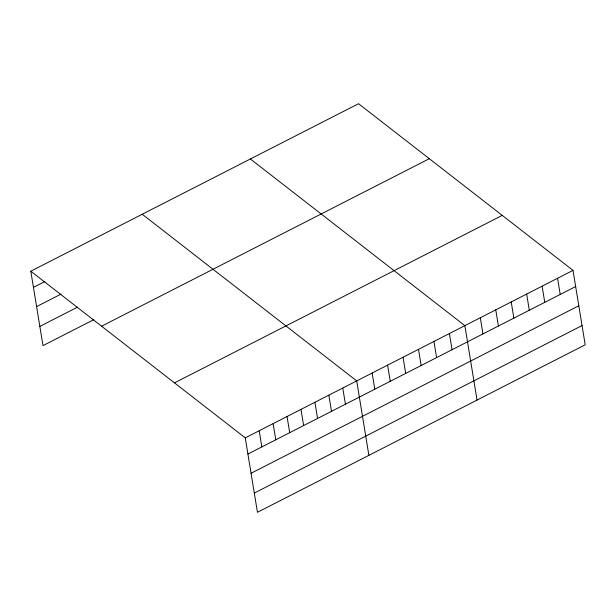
<?xml version="1.0" encoding="UTF-8"?>
<svg xmlns="http://www.w3.org/2000/svg" width="616" height="616" viewBox="0 0 616 616"><rect width="100%" height="100%" fill="white"/><g stroke="black" fill="none" stroke-linecap="round" stroke-linejoin="round"><path stroke-width="0.92" d="M30.8 271.202L358.55 103.711L573.011 270.378L585.2 344.798L257.45 512.289L245.268 437.868L30.8 271.202L42.989 345.622L93.786 319.666M33.449 287.372L44.922 281.512M36.598 306.599L61.177 294.032M39.84 326.403L77.531 307.138M101.571 326.203L429.321 158.705M174.49 382.867L502.24 215.377M245.268 437.868L573.011 270.378M247.917 454.038L575.66 286.548M251.059 473.265L578.809 305.767M254.308 493.07L582.051 325.571M250.389 158.982L464.857 325.648L477.046 400.069M142.234 214.252L356.702 380.919L368.884 455.347M557.565 278.27L560.206 294.44M542.111 286.163L544.76 302.34M526.657 294.063L529.306 310.233M511.211 301.955L513.86 318.125M495.757 309.856L498.406 326.026M480.311 317.748L482.952 333.918M449.403 333.541L452.052 349.711M433.957 341.441L436.605 357.611M418.503 349.334L421.152 365.504M403.049 357.234L405.698 373.404M387.603 365.126L390.251 381.296M372.149 373.026L374.798 389.197M342.773 388.041L345.422 404.212M328.844 395.156L331.493 411.326M314.915 402.279L317.563 418.449M300.985 409.394L303.634 425.564M287.056 416.516L289.705 432.686M273.127 423.631L275.775 439.801M259.197 430.746L261.846 446.923"/></g></svg>
